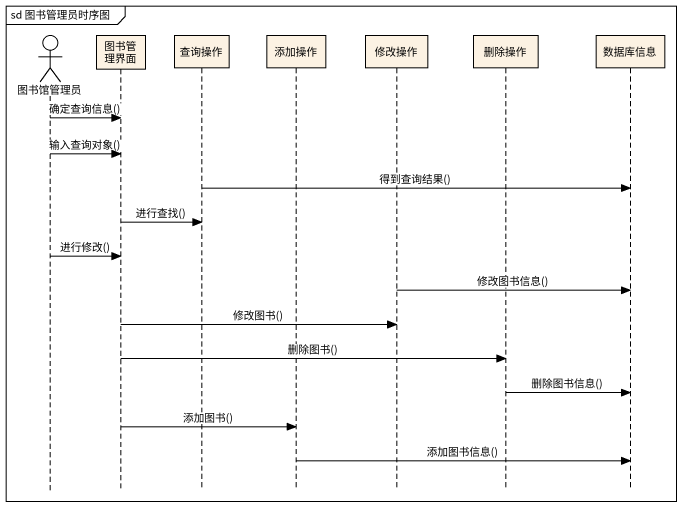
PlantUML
@startuml
mainframe sd 图书管理员时序图
hide footbox
actor 图书馆管理员
participant 图书管理界面
participant 查询操作
participant 添加操作
participant 修改操作
participant 删除操作
participant 数据库信息

图书馆管理员 -> 图书管理界面 : 确定查询信息()
图书馆管理员 -> 图书管理界面 : 输入查询对象()
查询操作 -> 数据库信息 : 得到查询结果()
图书管理界面 -> 查询操作 : 进行查找()
图书馆管理员 -> 图书管理界面 : 进行修改()
修改操作 -> 数据库信息 : 修改图书信息()
图书管理界面 -> 修改操作 : 修改图书()
图书管理界面 -> 删除操作 : 删除图书()
删除操作 -> 数据库信息 : 删除图书信息()
图书管理界面 -> 添加操作 : 添加图书()
添加操作 -> 数据库信息 : 添加图书信息()
@enduml
